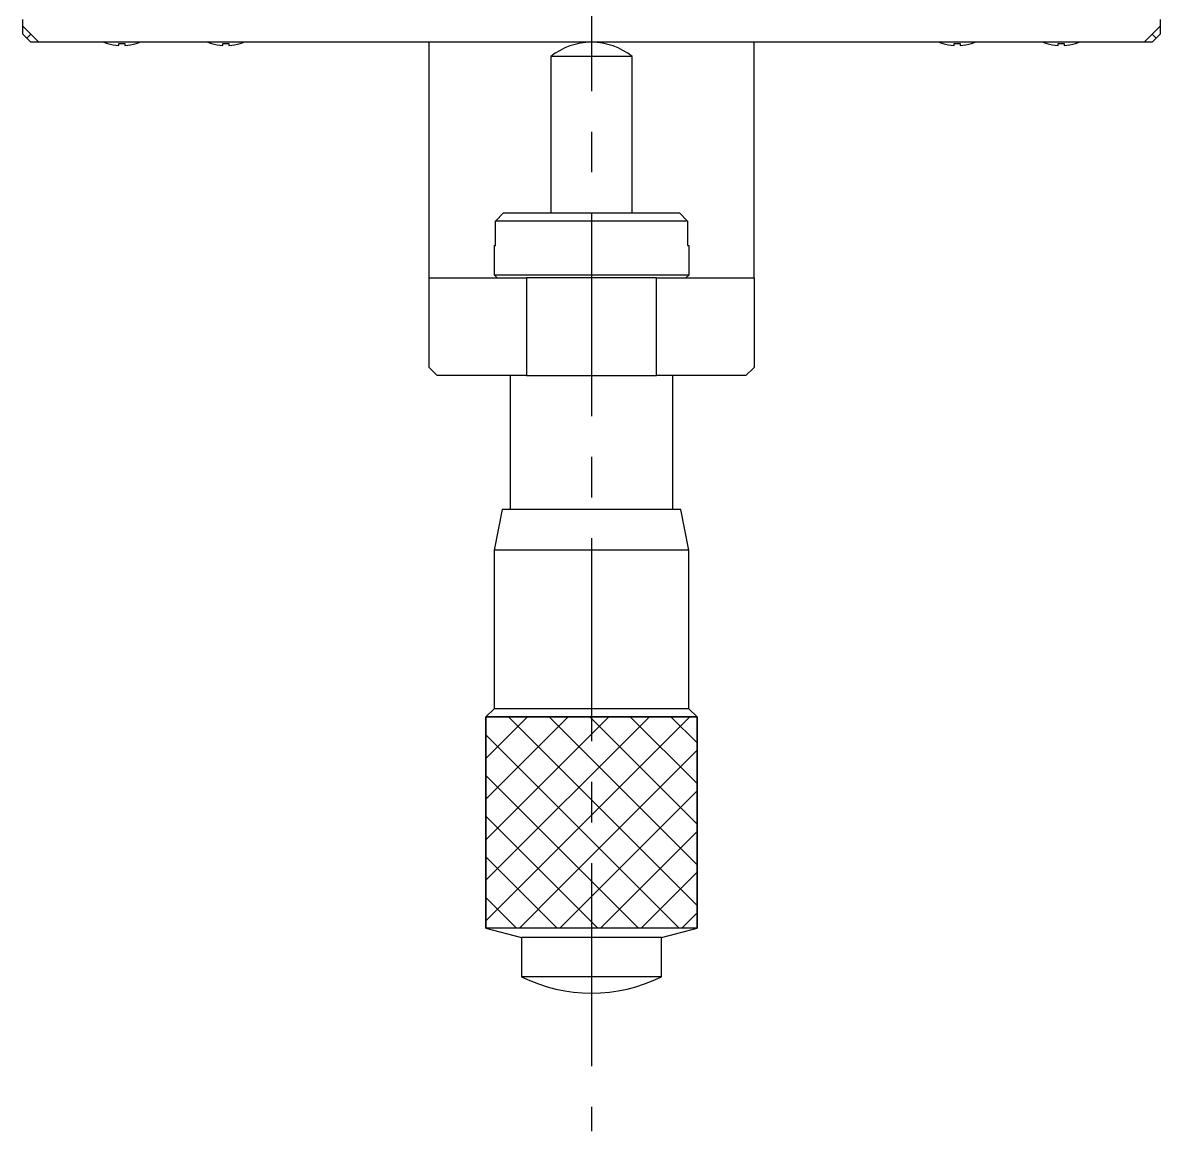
# Model space of a CAD drawing. Extents: x -400 to 382, y -2 to 594.
# Drawn here: x -97.9 to -27.9, y 395.9 to 464.1 of the extents above; entities that cross this region are included whole.
import ezdxf

# ---------------------------------------------------------------- set-up
doc = ezdxf.new("R2010")
doc.units = 0
doc.header["$LTSCALE"] = 10
doc.linetypes.add('CENTER', pattern=[2, 1.25, -0.25, 0.25, -0.25])
doc.linetypes.add('DASHED', pattern=[3.5, 2, -1.5])
doc.layers.get('0').update_dxf_attribs({"linetype": 'CONTINUOUS'})
doc.layers.add('CENTER', color=1, linetype='CENTER')

msp = doc.modelspace()

# ---------------------------------------------------------------- linework, layer by layer
at = {"color": 7, "linetype": 'CONTINUOUS'}
for p, q in [((-97.912276, 463.918062), (-97.912276, 464.32377)), ((-27.912276, 464.32377), (-27.912276, 463.918062)), ((-97.912276, 463.418062), (-97.912276, 463.918062)), ((-97.912276, 463.918062), (-96.912276, 462.918062)), ((-97.912276, 463.418062), (-97.662276, 463.168062)), ((-97.412276, 463.418062), (-97.662276, 463.168062)), ((-28.912276, 462.918062), (-27.912276, 463.918062)), ((-28.162276, 463.168062), (-28.412276, 463.418062)), ((-28.162276, 463.168062), (-27.912276, 463.418062)), ((-27.912276, 463.918062), (-27.912276, 463.418062)), ((-97.662276, 463.168062), (-97.412276, 462.918062)), ((-96.912276, 462.918062), (-97.412276, 462.918062)), ((-28.912276, 462.918062), (-96.912276, 462.918062)), ((-92.700892, 462.843918), (-92.698637, 462.84854)), ((-91.992276, 462.84854), (-91.632276, 462.84854)), ((-91.992276, 462.728203), (-91.992276, 462.84854)), ((-91.632276, 462.84854), (-91.632276, 462.728203)), ((-90.925914, 462.84854), (-90.92366, 462.843918)), ((-86.300892, 462.843918), (-86.298637, 462.84854)), ((-85.592276, 462.84854), (-85.232276, 462.84854)), ((-85.592276, 462.728203), (-85.592276, 462.84854)), ((-85.232276, 462.84854), (-85.232276, 462.728203)), ((-84.525914, 462.84854), (-84.52366, 462.843918)), ((-72.912276, 448.418062), (-72.912276, 462.918062)), ((-52.912274, 448.418062), (-52.912274, 462.918062)), ((-41.300892, 462.843918), (-41.298637, 462.84854)), ((-40.592276, 462.84854), (-40.232276, 462.84854)), ((-40.592276, 462.728203), (-40.592276, 462.84854)), ((-40.232276, 462.84854), (-40.232276, 462.728203)), ((-39.525914, 462.84854), (-39.52366, 462.843918)), ((-34.900892, 462.843918), (-34.898637, 462.84854)), ((-34.192276, 462.84854), (-33.832276, 462.84854)), ((-34.192276, 462.728203), (-34.192276, 462.84854)), ((-33.832276, 462.84854), (-33.832276, 462.728203)), ((-33.125914, 462.84854), (-33.12366, 462.843918)), ((-28.412276, 462.918062), (-28.912276, 462.918062)), ((-28.412276, 462.918062), (-28.162276, 463.168062)), ((-62.912268, 462.040553), (-65.412272, 462.040553)), ((-65.412272, 462.040553), (-65.412272, 452.418062)), ((-60.41228, 462.040553), (-62.912268, 462.040553)), ((-60.41228, 452.418062), (-60.41228, 462.040553)), ((-68.828356, 451.918062), (-68.320603, 452.418062)), ((-68.320603, 452.418062), (-57.503949, 452.418062)), ((-57.503949, 452.418062), (-56.996196, 451.918062)), ((-68.828356, 450.418062), (-68.828356, 451.918062)), ((-56.996196, 451.918062), (-68.828356, 451.918062)), ((-56.996196, 451.918062), (-56.996196, 450.418062)), ((-68.912276, 450.418062), (-68.828356, 450.418062)), ((-68.912276, 450.418062), (-68.912276, 448.618062)), ((-56.996196, 450.418062), (-56.912276, 450.418062)), ((-56.912276, 448.618062), (-56.912276, 450.418062)), ((-72.912276, 448.418062), (-66.912276, 448.418062)), ((-72.912276, 442.918062), (-72.912276, 448.418062)), ((-68.912276, 448.618062), (-56.912276, 448.618062)), ((-68.912276, 448.618062), (-68.712276, 448.418062)), ((-58.912276, 448.418062), (-66.912276, 448.418062)), ((-66.912276, 448.418062), (-66.912276, 442.418062)), ((-58.912276, 442.418062), (-58.912276, 448.418062)), ((-58.912276, 448.418062), (-52.912274, 448.418062)), ((-57.112276, 448.418062), (-56.912276, 448.618062)), ((-52.912274, 448.418062), (-52.912276, 442.918062)), ((-72.912276, 442.918062), (-72.412276, 442.418062)), ((-66.912276, 442.418062), (-72.412276, 442.418062)), ((-67.912276, 442.418062), (-67.912276, 434.168062)), ((-66.912276, 442.418062), (-58.912276, 442.418062)), ((-53.412276, 442.418062), (-58.912276, 442.418062)), ((-57.912276, 434.168062), (-57.912276, 442.418062)), ((-53.412276, 442.418062), (-52.912276, 442.918062)), ((-68.412273, 434.168062), (-68.912272, 431.668063)), ((-62.912259, 434.168062), (-68.412273, 434.168062)), ((-57.412279, 434.168062), (-62.912259, 434.168062)), ((-56.91228, 431.668063), (-57.412279, 434.168062)), ((-62.912258, 431.668063), (-68.912272, 431.668063)), ((-68.912272, 431.668063), (-68.912272, 421.918058)), ((-56.91228, 431.668063), (-62.912258, 431.668063)), ((-56.91228, 421.918058), (-56.91228, 431.668063)), ((-68.912272, 421.918058), (-69.412275, 421.418056)), ((-62.912256, 421.418056), (-69.412275, 421.418056)), ((-69.412275, 421.418056), (-69.412275, 408.418055)), ((-62.912258, 421.918058), (-68.912272, 421.918058)), ((-56.91228, 421.918058), (-62.912258, 421.918058)), ((-56.412277, 421.418056), (-62.912256, 421.418056)), ((-56.412277, 421.418056), (-56.91228, 421.918058)), ((-56.412277, 408.418055), (-56.412277, 421.418056)), ((-62.912256, 408.418055), (-69.412275, 408.418055)), ((-69.412275, 408.418055), (-67.212276, 407.828567)), ((-56.412277, 408.418055), (-62.912256, 408.418055)), ((-58.612276, 407.828567), (-56.412277, 408.418055)), ((-62.912263, 407.828567), (-67.212276, 407.828567)), ((-67.212276, 407.828567), (-67.212276, 405.418056)), ((-58.612276, 407.828567), (-62.912263, 407.828567)), ((-58.612276, 405.418056), (-58.612276, 407.828567)), ((-62.912263, 405.418056), (-67.212276, 405.418056)), ((-58.612276, 405.418056), (-62.912263, 405.418056))]:
    msp.add_line(p, q, dxfattribs=at)
at = {"color": 3, "linetype": 'CONTINUOUS'}
for p, q in [((-69.412275, 421.357391), (-69.35161, 421.418056)), ((-69.412275, 418.857391), (-66.85161, 421.418056)), ((-69.412275, 416.357391), (-64.35161, 421.418056)), ((-69.412275, 413.857391), (-61.85161, 421.418056)), ((-69.412275, 411.357391), (-59.35161, 421.418056)), ((-68.023838, 421.418056), (-57.437724, 410.831942)), ((-67.437724, 410.831942), (-56.85161, 421.418056)), ((-65.523838, 421.418056), (-56.412277, 412.306494)), ((-63.023838, 421.418056), (-56.412277, 414.806494)), ((-60.523838, 421.418056), (-56.412277, 417.306494)), ((-58.023838, 421.418056), (-56.412277, 419.806494)), ((-69.412275, 420.306492), (-59.937724, 410.831942)), ((-64.937724, 410.831942), (-56.412277, 419.357389)), ((-69.412275, 417.806492), (-62.437724, 410.831942)), ((-62.437724, 410.831942), (-56.412277, 416.857389)), ((-69.412275, 415.306492), (-64.937724, 410.831942)), ((-59.937724, 410.831942), (-56.412277, 414.357389)), ((-69.412275, 412.806492), (-67.437724, 410.831942)), ((-57.437724, 410.831942), (-56.412277, 411.857389)), ((-69.412275, 408.857391), (-67.437724, 410.831942)), ((-69.412275, 410.306492), (-67.523837, 408.418055)), ((-67.437724, 410.831942), (-65.023837, 408.418055)), ((-67.351611, 408.418055), (-64.937724, 410.831942)), ((-64.937724, 410.831942), (-62.523837, 408.418055)), ((-64.851611, 408.418055), (-62.437724, 410.831942)), ((-62.437724, 410.831942), (-60.023837, 408.418055)), ((-62.351611, 408.418055), (-59.937724, 410.831942)), ((-59.937724, 410.831942), (-57.523837, 408.418055)), ((-59.851611, 408.418055), (-57.437724, 410.831942)), ((-57.437724, 410.831942), (-56.412277, 409.806494)), ((-57.351611, 408.418055), (-56.412277, 409.357389))]:
    msp.add_line(p, q, dxfattribs=at)
at = {"color": 3, "linetype": 'DASHED'}
for p, q in [((-69.412275, 408.418055), (-69.412275, 421.418056)), ((-69.412275, 421.418056), (-56.412277, 421.418056)), ((-56.412277, 421.418056), (-56.412277, 408.418055)), ((-56.412277, 408.418055), (-69.412275, 408.418055))]:
    msp.add_line(p, q, dxfattribs=at)
at = {"color": 7, "linetype": 'CONTINUOUS'}
for centre, radius, start, end in [((-91.812276, 465.918062), 3.2, 249.635865, 253.877467), ((-91.812276, 465.918062), 3.194933, 253.893288, 266.770291), ((-91.812276, 465.918062), 3.194933, 273.229709, 286.106712), ((-91.812276, 465.918062), 3.2, 286.122533, 290.364135), ((-85.412276, 465.918062), 3.2, 249.635865, 253.877467), ((-85.412276, 465.918062), 3.194933, 253.893288, 266.770291), ((-85.412276, 465.918062), 3.194933, 273.229709, 286.106712), ((-85.412276, 465.918062), 3.2, 286.122533, 290.364135), ((-62.912273, 458.918057), 3.999997, 90, 128.682205), ((-62.912273, 458.918057), 3.999997, 51.317827, 90), ((-40.412276, 465.918062), 3.2, 249.635865, 253.877467), ((-40.412276, 465.918062), 3.194933, 253.893288, 266.770291), ((-40.412276, 465.918062), 3.194933, 273.229709, 286.106712), ((-40.412276, 465.918062), 3.2, 286.122533, 290.364135), ((-34.012276, 465.918062), 3.2, 249.635865, 253.877467), ((-34.012276, 465.918062), 3.194933, 253.893288, 266.770291), ((-34.012276, 465.918062), 3.194933, 273.229709, 286.106712), ((-34.012276, 465.918062), 3.2, 286.122533, 290.364135), ((-62.912274, 414.163056), 9.745001, 243.816202, 296.183785)]:
    msp.add_arc(centre, radius, start, end, dxfattribs=at)
at = {"layer": 'CENTER', "color": 1, "linetype": 'CENTER'}
msp.add_line((-62.912276, 472.418058), (-62.912276, 395.918058), dxfattribs=at)

doc.saveas('drawing.dxf')
